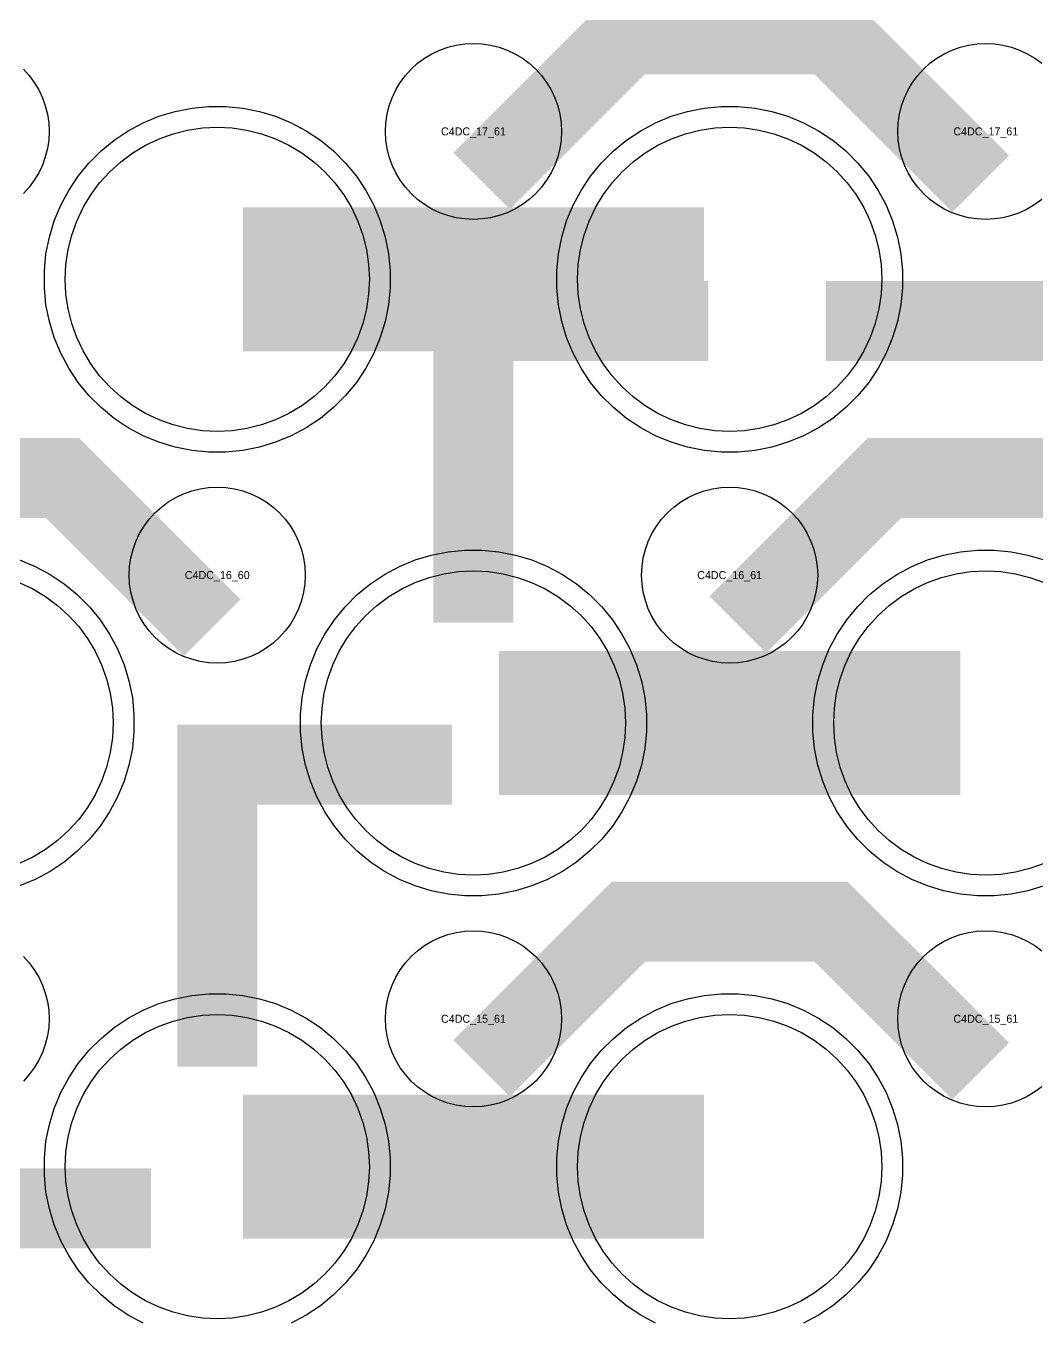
# Model space of a CAD drawing. Extents: x -11880 to 11880, y -14992 to 14992.
# Drawn here: x 7380.3 to 7696, y -12809.6 to -12404.9 of the extents above; entities that cross this region are included whole.
import ezdxf
from ezdxf.enums import TextEntityAlignment as Align

# ---------------------------------------------------------------- set-up
doc = ezdxf.new("R2010")
doc.units = 0
doc.header["$MEASUREMENT"] = 0
for name, color, linetype in [('GDS_775_DT_237', 138, 'CONTINUOUS'), ('RDL1_FS', 34, 'CONTINUOUS'), ('RDL_BS', 160, 'CONTINUOUS')]:
    doc.layers.add(name, color=color, linetype=linetype)

msp = doc.modelspace()

# ---------------------------------------------------------------- linework, layer by layer
at = {"layer": 'RDL1_FS', "color": 241, "true_color": 0xf7abae}
for points in [[(7440, -12531.484), (7435.343, -12531.255), (7430.732, -12530.571), (7426.209, -12529.439), (7421.819, -12527.867), (7417.605, -12525.875), (7413.605, -12523.477), (7409.86, -12520.699), (7406.406, -12517.569), (7403.276, -12514.115), (7400.498, -12510.37), (7398.1, -12506.37), (7396.108, -12502.156), (7394.536, -12497.766), (7393.404, -12493.243), (7392.72, -12488.632), (7392.491, -12483.975), (7392.72, -12479.318), (7393.404, -12474.707), (7394.536, -12470.184), (7396.108, -12465.794), (7398.1, -12461.58), (7400.498, -12457.58), (7403.276, -12453.835), (7406.406, -12450.381), (7409.86, -12447.251), (7413.605, -12444.473), (7417.605, -12442.075), (7421.819, -12440.083), (7426.209, -12438.511), (7430.732, -12437.379), (7435.343, -12436.695), (7440, -12436.466), (7444.657, -12436.695), (7449.268, -12437.379), (7453.791, -12438.511), (7458.181, -12440.083), (7462.395, -12442.075), (7466.395, -12444.473), (7470.14, -12447.251), (7473.594, -12450.381), (7476.724, -12453.835), (7479.502, -12457.58), (7481.9, -12461.58), (7483.892, -12465.794), (7485.464, -12470.184), (7486.596, -12474.707), (7487.28, -12479.318), (7487.509, -12483.975), (7487.28, -12488.632), (7486.596, -12493.243), (7485.464, -12497.766), (7483.892, -12502.156), (7481.9, -12506.37), (7479.502, -12510.37), (7476.724, -12514.115), (7473.594, -12517.569), (7470.14, -12520.699), (7466.395, -12523.477), (7462.395, -12525.875), (7458.181, -12527.867), (7453.791, -12529.439), (7449.268, -12530.571), (7444.657, -12531.255)], [(7600, -12531.484), (7595.343, -12531.255), (7590.732, -12530.571), (7586.209, -12529.439), (7581.819, -12527.867), (7577.605, -12525.875), (7573.605, -12523.477), (7569.86, -12520.699), (7566.406, -12517.569), (7563.276, -12514.115), (7560.498, -12510.37), (7558.1, -12506.37), (7556.108, -12502.156), (7554.536, -12497.766), (7553.404, -12493.243), (7552.72, -12488.632), (7552.491, -12483.975), (7552.72, -12479.318), (7553.404, -12474.707), (7554.536, -12470.184), (7556.108, -12465.794), (7558.1, -12461.58), (7560.498, -12457.58), (7563.276, -12453.835), (7566.406, -12450.381), (7569.86, -12447.251), (7573.605, -12444.473), (7577.605, -12442.075), (7581.819, -12440.083), (7586.209, -12438.511), (7590.732, -12437.379), (7595.343, -12436.695), (7600, -12436.466), (7604.657, -12436.695), (7609.268, -12437.379), (7613.791, -12438.511), (7618.181, -12440.083), (7622.395, -12442.075), (7626.395, -12444.473), (7630.14, -12447.251), (7633.594, -12450.381), (7636.724, -12453.835), (7639.502, -12457.58), (7641.9, -12461.58), (7643.892, -12465.794), (7645.464, -12470.184), (7646.596, -12474.707), (7647.28, -12479.318), (7647.509, -12483.975), (7647.28, -12488.632), (7646.596, -12493.243), (7645.464, -12497.766), (7643.892, -12502.156), (7641.9, -12506.37), (7639.502, -12510.37), (7636.724, -12514.115), (7633.594, -12517.569), (7630.14, -12520.699), (7626.395, -12523.477), (7622.395, -12525.875), (7618.181, -12527.867), (7613.791, -12529.439), (7609.268, -12530.571), (7604.657, -12531.255)], [(7520, -12670.049), (7515.343, -12669.82), (7510.732, -12669.136), (7506.209, -12668.004), (7501.819, -12666.432), (7497.605, -12664.44), (7493.605, -12662.042), (7489.86, -12659.264), (7486.406, -12656.134), (7483.276, -12652.68), (7480.498, -12648.935), (7478.1, -12644.935), (7476.108, -12640.721), (7474.536, -12636.331), (7473.404, -12631.808), (7472.72, -12627.197), (7472.491, -12622.54), (7472.72, -12617.883), (7473.404, -12613.272), (7474.536, -12608.749), (7476.108, -12604.359), (7478.1, -12600.145), (7480.498, -12596.145), (7483.276, -12592.4), (7486.406, -12588.946), (7489.86, -12585.816), (7493.605, -12583.038), (7497.605, -12580.64), (7501.819, -12578.648), (7506.209, -12577.076), (7510.732, -12575.944), (7515.343, -12575.26), (7520, -12575.031), (7524.657, -12575.26), (7529.268, -12575.944), (7533.791, -12577.076), (7538.181, -12578.648), (7542.395, -12580.64), (7546.395, -12583.038), (7550.14, -12585.816), (7553.594, -12588.946), (7556.724, -12592.4), (7559.502, -12596.145), (7561.9, -12600.145), (7563.892, -12604.359), (7565.464, -12608.749), (7566.596, -12613.272), (7567.28, -12617.883), (7567.509, -12622.54), (7567.28, -12627.197), (7566.596, -12631.808), (7565.464, -12636.331), (7563.892, -12640.721), (7561.9, -12644.935), (7559.502, -12648.935), (7556.724, -12652.68), (7553.594, -12656.134), (7550.14, -12659.264), (7546.395, -12662.042), (7542.395, -12664.44), (7538.181, -12666.432), (7533.791, -12668.004), (7529.268, -12669.136), (7524.657, -12669.82)], [(7440, -12808.614), (7435.343, -12808.385), (7430.732, -12807.701), (7426.209, -12806.569), (7421.819, -12804.997), (7417.605, -12803.005), (7413.605, -12800.607), (7409.86, -12797.829), (7406.406, -12794.699), (7403.276, -12791.245), (7400.498, -12787.5), (7398.1, -12783.5), (7396.108, -12779.286), (7394.536, -12774.896), (7393.404, -12770.373), (7392.72, -12765.762), (7392.491, -12761.105), (7392.72, -12756.448), (7393.404, -12751.837), (7394.536, -12747.314), (7396.108, -12742.924), (7398.1, -12738.71), (7400.498, -12734.71), (7403.276, -12730.965), (7406.406, -12727.511), (7409.86, -12724.381), (7413.605, -12721.603), (7417.605, -12719.205), (7421.819, -12717.213), (7426.209, -12715.641), (7430.732, -12714.509), (7435.343, -12713.825), (7440, -12713.596), (7444.657, -12713.825), (7449.268, -12714.509), (7453.791, -12715.641), (7458.181, -12717.213), (7462.395, -12719.205), (7466.395, -12721.603), (7470.14, -12724.381), (7473.594, -12727.511), (7476.724, -12730.965), (7479.502, -12734.71), (7481.9, -12738.71), (7483.892, -12742.924), (7485.464, -12747.314), (7486.596, -12751.837), (7487.28, -12756.448), (7487.509, -12761.105), (7487.28, -12765.762), (7486.596, -12770.373), (7485.464, -12774.896), (7483.892, -12779.286), (7481.9, -12783.5), (7479.502, -12787.5), (7476.724, -12791.245), (7473.594, -12794.699), (7470.14, -12797.829), (7466.395, -12800.607), (7462.395, -12803.005), (7458.181, -12804.997), (7453.791, -12806.569), (7449.268, -12807.701), (7444.657, -12808.385)], [(7600, -12808.614), (7595.343, -12808.385), (7590.732, -12807.701), (7586.209, -12806.569), (7581.819, -12804.997), (7577.605, -12803.005), (7573.605, -12800.607), (7569.86, -12797.829), (7566.406, -12794.699), (7563.276, -12791.245), (7560.498, -12787.5), (7558.1, -12783.5), (7556.108, -12779.286), (7554.536, -12774.896), (7553.404, -12770.373), (7552.72, -12765.762), (7552.491, -12761.105), (7552.72, -12756.448), (7553.404, -12751.837), (7554.536, -12747.314), (7556.108, -12742.924), (7558.1, -12738.71), (7560.498, -12734.71), (7563.276, -12730.965), (7566.406, -12727.511), (7569.86, -12724.381), (7573.605, -12721.603), (7577.605, -12719.205), (7581.819, -12717.213), (7586.209, -12715.641), (7590.732, -12714.509), (7595.343, -12713.825), (7600, -12713.596), (7604.657, -12713.825), (7609.268, -12714.509), (7613.791, -12715.641), (7618.181, -12717.213), (7622.395, -12719.205), (7626.395, -12721.603), (7630.14, -12724.381), (7633.594, -12727.511), (7636.724, -12730.965), (7639.502, -12734.71), (7641.9, -12738.71), (7643.892, -12742.924), (7645.464, -12747.314), (7646.596, -12751.837), (7647.28, -12756.448), (7647.509, -12761.105), (7647.28, -12765.762), (7646.596, -12770.373), (7645.464, -12774.896), (7643.892, -12779.286), (7641.9, -12783.5), (7639.502, -12787.5), (7636.724, -12791.245), (7633.594, -12794.699), (7630.14, -12797.829), (7626.395, -12800.607), (7622.395, -12803.005), (7618.181, -12804.997), (7613.791, -12806.569), (7609.268, -12807.701), (7604.657, -12808.385)]]:
    msp.add_lwpolyline(points, close=True, dxfattribs=at)
for points in [[(7448.002, -12483.975, 45, 45, 0), (7520.002, -12483.975, 45, 45, 0)], [(7520.002, -12483.975, 45, 45, 0), (7592.002, -12483.975, 45, 45, 0)], [(7528.002, -12622.54, 45, 45, 0), (7600.002, -12622.54, 45, 45, 0)], [(7600.002, -12622.54, 45, 45, 0), (7672.002, -12622.54, 45, 45, 0)], [(7448.002, -12761.105, 45, 45, 0), (7520.002, -12761.105, 45, 45, 0)], [(7520.002, -12761.105, 45, 45, 0), (7592.002, -12761.105, 45, 45, 0)]]:
    msp.add_lwpolyline(points, format="xyseb", dxfattribs=at)
for points in [[(7698.181, -12666.432), (7693.791, -12668.004), (7689.268, -12669.136), (7684.657, -12669.82), (7680, -12670.049), (7675.343, -12669.82), (7670.732, -12669.136), (7666.209, -12668.004), (7661.819, -12666.432), (7657.605, -12664.44), (7653.605, -12662.042), (7649.86, -12659.264), (7646.406, -12656.134), (7643.276, -12652.68), (7640.498, -12648.935), (7638.1, -12644.935), (7636.108, -12640.721), (7634.536, -12636.331), (7633.404, -12631.808), (7632.72, -12627.197), (7632.491, -12622.54), (7632.72, -12617.883), (7633.404, -12613.272), (7634.536, -12608.749), (7636.108, -12604.359), (7638.1, -12600.145), (7640.498, -12596.145), (7643.276, -12592.4), (7646.406, -12588.946), (7649.86, -12585.816), (7653.605, -12583.038), (7657.605, -12580.64), (7661.819, -12578.648), (7666.209, -12577.076), (7670.732, -12575.944), (7675.343, -12575.26), (7680, -12575.031), (7684.657, -12575.26), (7689.268, -12575.944), (7693.791, -12577.076), (7698.181, -12578.648)], [(7378.181, -12578.648), (7382.395, -12580.64), (7386.395, -12583.038), (7390.14, -12585.816), (7393.594, -12588.946), (7396.724, -12592.4), (7399.502, -12596.145), (7401.9, -12600.145), (7403.892, -12604.359), (7405.464, -12608.749), (7406.596, -12613.272), (7407.28, -12617.883), (7407.509, -12622.54), (7407.28, -12627.197), (7406.596, -12631.808), (7405.464, -12636.331), (7403.892, -12640.721), (7401.9, -12644.935), (7399.502, -12648.935), (7396.724, -12652.68), (7393.594, -12656.134), (7390.14, -12659.264), (7386.395, -12662.042), (7382.395, -12664.44), (7378.181, -12666.432)]]:
    msp.add_lwpolyline(points, dxfattribs=at)
at = {"layer": 'RDL_BS'}
for points in [[(7522.562, -12453.289, 25, 25, 0), (7568.377, -12407.474, 25, 25, 0), (7601.93, -12407.474, 25, 25, 0)], [(7678.401, -12454.188, 25, 25, 0), (7631.687, -12407.474, 25, 25, 0), (7601.929, -12407.474, 25, 25, 0)], [(7520, -12514.957, 25, 25, 0), (7520, -12560.577, 25, 25, 0)], [(7438.401, -12592.753, 25, 25, 0), (7391.687, -12546.039, 25, 25, 0), (7361.929, -12546.039, 25, 25, 0)], [(7602.562, -12591.854, 25, 25, 0), (7648.377, -12546.039, 25, 25, 0), (7681.93, -12546.039, 25, 25, 0)], [(7758.401, -12592.753, 25, 25, 0), (7711.687, -12546.039, 25, 25, 0), (7681.929, -12546.039, 25, 25, 0)], [(7522.562, -12730.419, 25, 25, 0), (7568.377, -12684.604, 25, 25, 0), (7601.93, -12684.604, 25, 25, 0)], [(7678.401, -12731.318, 25, 25, 0), (7631.687, -12684.604, 25, 25, 0), (7601.929, -12684.604, 25, 25, 0)]]:
    msp.add_lwpolyline(points, format="xyseb", dxfattribs=at)
for points in [[(7520, -12465.281), (7517.307, -12465.149), (7514.635, -12464.753), (7512.016, -12464.096), (7509.481, -12463.189), (7507.044, -12462.037), (7504.72, -12460.644), (7502.557, -12459.041), (7500.558, -12457.229), (7498.746, -12455.23), (7497.143, -12453.067), (7495.75, -12450.743), (7494.598, -12448.306), (7493.691, -12445.771), (7493.034, -12443.152), (7492.638, -12440.48), (7492.506, -12437.787), (7492.638, -12435.094), (7493.034, -12432.422), (7493.691, -12429.803), (7494.598, -12427.268), (7495.75, -12424.831), (7497.143, -12422.507), (7498.746, -12420.344), (7500.558, -12418.345), (7502.557, -12416.533), (7504.72, -12414.93), (7507.044, -12413.537), (7509.481, -12412.385), (7512.016, -12411.478), (7514.635, -12410.821), (7517.307, -12410.425), (7520, -12410.293), (7522.693, -12410.425), (7525.365, -12410.821), (7527.984, -12411.478), (7530.519, -12412.385), (7532.956, -12413.537), (7535.28, -12414.93), (7537.443, -12416.533), (7539.442, -12418.345), (7541.254, -12420.344), (7542.857, -12422.507), (7544.25, -12424.831), (7545.402, -12427.268), (7546.309, -12429.803), (7546.966, -12432.422), (7547.362, -12435.094), (7547.494, -12437.787), (7547.362, -12440.48), (7546.966, -12443.152), (7546.309, -12445.771), (7545.402, -12448.306), (7544.25, -12450.743), (7542.857, -12453.067), (7541.254, -12455.23), (7539.442, -12457.229), (7537.443, -12459.041), (7535.28, -12460.644), (7532.956, -12462.037), (7530.519, -12463.189), (7527.984, -12464.096), (7525.365, -12464.753), (7522.693, -12465.149)], [(7440, -12603.846), (7437.307, -12603.714), (7434.635, -12603.318), (7432.016, -12602.661), (7429.481, -12601.754), (7427.044, -12600.602), (7424.72, -12599.209), (7422.557, -12597.606), (7420.558, -12595.794), (7418.746, -12593.795), (7417.143, -12591.632), (7415.75, -12589.308), (7414.598, -12586.871), (7413.691, -12584.336), (7413.034, -12581.717), (7412.638, -12579.045), (7412.506, -12576.352), (7412.638, -12573.659), (7413.034, -12570.987), (7413.691, -12568.368), (7414.598, -12565.833), (7415.75, -12563.396), (7417.143, -12561.072), (7418.746, -12558.909), (7420.558, -12556.91), (7422.557, -12555.098), (7424.72, -12553.495), (7427.044, -12552.102), (7429.481, -12550.95), (7432.016, -12550.043), (7434.635, -12549.386), (7437.307, -12548.99), (7440, -12548.858), (7442.693, -12548.99), (7445.365, -12549.386), (7447.984, -12550.043), (7450.519, -12550.95), (7452.956, -12552.102), (7455.28, -12553.495), (7457.443, -12555.098), (7459.442, -12556.91), (7461.254, -12558.909), (7462.857, -12561.072), (7464.25, -12563.396), (7465.402, -12565.833), (7466.309, -12568.368), (7466.966, -12570.987), (7467.362, -12573.659), (7467.494, -12576.352), (7467.362, -12579.045), (7466.966, -12581.717), (7466.309, -12584.336), (7465.402, -12586.871), (7464.25, -12589.308), (7462.857, -12591.632), (7461.254, -12593.795), (7459.442, -12595.794), (7457.443, -12597.606), (7455.28, -12599.209), (7452.956, -12600.602), (7450.519, -12601.754), (7447.984, -12602.661), (7445.365, -12603.318), (7442.693, -12603.714)], [(7600, -12603.846), (7597.307, -12603.714), (7594.635, -12603.318), (7592.016, -12602.661), (7589.481, -12601.754), (7587.044, -12600.602), (7584.72, -12599.209), (7582.557, -12597.606), (7580.558, -12595.794), (7578.746, -12593.795), (7577.143, -12591.632), (7575.75, -12589.308), (7574.598, -12586.871), (7573.691, -12584.336), (7573.034, -12581.717), (7572.638, -12579.045), (7572.506, -12576.352), (7572.638, -12573.659), (7573.034, -12570.987), (7573.691, -12568.368), (7574.598, -12565.833), (7575.75, -12563.396), (7577.143, -12561.072), (7578.746, -12558.909), (7580.558, -12556.91), (7582.557, -12555.098), (7584.72, -12553.495), (7587.044, -12552.102), (7589.481, -12550.95), (7592.016, -12550.043), (7594.635, -12549.386), (7597.307, -12548.99), (7600, -12548.858), (7602.693, -12548.99), (7605.365, -12549.386), (7607.984, -12550.043), (7610.519, -12550.95), (7612.956, -12552.102), (7615.28, -12553.495), (7617.443, -12555.098), (7619.442, -12556.91), (7621.254, -12558.909), (7622.857, -12561.072), (7624.25, -12563.396), (7625.402, -12565.833), (7626.309, -12568.368), (7626.966, -12570.987), (7627.362, -12573.659), (7627.494, -12576.352), (7627.362, -12579.045), (7626.966, -12581.717), (7626.309, -12584.336), (7625.402, -12586.871), (7624.25, -12589.308), (7622.857, -12591.632), (7621.254, -12593.795), (7619.442, -12595.794), (7617.443, -12597.606), (7615.28, -12599.209), (7612.956, -12600.602), (7610.519, -12601.754), (7607.984, -12602.661), (7605.365, -12603.318), (7602.693, -12603.714)], [(7520, -12742.411), (7517.307, -12742.279), (7514.635, -12741.883), (7512.016, -12741.226), (7509.481, -12740.319), (7507.044, -12739.167), (7504.72, -12737.774), (7502.557, -12736.171), (7500.558, -12734.359), (7498.746, -12732.36), (7497.143, -12730.197), (7495.75, -12727.873), (7494.598, -12725.436), (7493.691, -12722.901), (7493.034, -12720.282), (7492.638, -12717.61), (7492.506, -12714.917), (7492.638, -12712.224), (7493.034, -12709.552), (7493.691, -12706.933), (7494.598, -12704.398), (7495.75, -12701.961), (7497.143, -12699.637), (7498.746, -12697.474), (7500.558, -12695.475), (7502.557, -12693.663), (7504.72, -12692.06), (7507.044, -12690.667), (7509.481, -12689.515), (7512.016, -12688.608), (7514.635, -12687.951), (7517.307, -12687.555), (7520, -12687.423), (7522.693, -12687.555), (7525.365, -12687.951), (7527.984, -12688.608), (7530.519, -12689.515), (7532.956, -12690.667), (7535.28, -12692.06), (7537.443, -12693.663), (7539.442, -12695.475), (7541.254, -12697.474), (7542.857, -12699.637), (7544.25, -12701.961), (7545.402, -12704.398), (7546.309, -12706.933), (7546.966, -12709.552), (7547.362, -12712.224), (7547.494, -12714.917), (7547.362, -12717.61), (7546.966, -12720.282), (7546.309, -12722.901), (7545.402, -12725.436), (7544.25, -12727.873), (7542.857, -12730.197), (7541.254, -12732.36), (7539.442, -12734.359), (7537.443, -12736.171), (7535.28, -12737.774), (7532.956, -12739.167), (7530.519, -12740.319), (7527.984, -12741.226), (7525.365, -12741.883), (7522.693, -12742.279)]]:
    msp.add_lwpolyline(points, close=True, dxfattribs=at)
for points in [[(7697.443, -12459.041), (7695.28, -12460.644), (7692.956, -12462.037), (7690.519, -12463.189), (7687.984, -12464.096), (7685.365, -12464.753), (7682.693, -12465.149), (7680, -12465.281), (7677.307, -12465.149), (7674.635, -12464.753), (7672.016, -12464.096), (7669.481, -12463.189), (7667.044, -12462.037), (7664.72, -12460.644), (7662.557, -12459.041), (7660.558, -12457.229), (7658.746, -12455.23), (7657.143, -12453.067), (7655.75, -12450.743), (7654.598, -12448.306), (7653.691, -12445.771), (7653.034, -12443.152), (7652.638, -12440.48), (7652.506, -12437.787), (7652.638, -12435.094), (7653.034, -12432.422), (7653.691, -12429.803), (7654.598, -12427.268), (7655.75, -12424.831), (7657.143, -12422.507), (7658.746, -12420.344), (7660.558, -12418.345), (7662.557, -12416.533), (7664.72, -12414.93), (7667.044, -12413.537), (7669.481, -12412.385), (7672.016, -12411.478), (7674.635, -12410.821), (7677.307, -12410.425), (7680, -12410.293), (7682.693, -12410.425), (7685.365, -12410.821), (7687.984, -12411.478), (7690.519, -12412.385), (7692.956, -12413.537), (7695.28, -12414.93), (7697.443, -12416.533)], [(7379.442, -12418.345), (7381.254, -12420.344), (7382.857, -12422.507), (7384.25, -12424.831), (7385.402, -12427.268), (7386.309, -12429.803), (7386.966, -12432.422), (7387.362, -12435.094), (7387.494, -12437.787), (7387.362, -12440.48), (7386.966, -12443.152), (7386.309, -12445.771), (7385.402, -12448.306), (7384.25, -12450.743), (7382.857, -12453.067), (7381.254, -12455.23), (7379.442, -12457.229)], [(7697.443, -12736.171), (7695.28, -12737.774), (7692.956, -12739.167), (7690.519, -12740.319), (7687.984, -12741.226), (7685.365, -12741.883), (7682.693, -12742.279), (7680, -12742.411), (7677.307, -12742.279), (7674.635, -12741.883), (7672.016, -12741.226), (7669.481, -12740.319), (7667.044, -12739.167), (7664.72, -12737.774), (7662.557, -12736.171), (7660.558, -12734.359), (7658.746, -12732.36), (7657.143, -12730.197), (7655.75, -12727.873), (7654.598, -12725.436), (7653.691, -12722.901), (7653.034, -12720.282), (7652.638, -12717.61), (7652.506, -12714.917), (7652.638, -12712.224), (7653.034, -12709.552), (7653.691, -12706.933), (7654.598, -12704.398), (7655.75, -12701.961), (7657.143, -12699.637), (7658.746, -12697.474), (7660.558, -12695.475), (7662.557, -12693.663), (7664.72, -12692.06), (7667.044, -12690.667), (7669.481, -12689.515), (7672.016, -12688.608), (7674.635, -12687.951), (7677.307, -12687.555), (7680, -12687.423), (7682.693, -12687.555), (7685.365, -12687.951), (7687.984, -12688.608), (7690.519, -12689.515), (7692.956, -12690.667), (7695.28, -12692.06), (7697.443, -12693.663)], [(7379.442, -12695.475), (7381.254, -12697.474), (7382.857, -12699.637), (7384.25, -12701.961), (7385.402, -12704.398), (7386.309, -12706.933), (7386.966, -12709.552), (7387.362, -12712.224), (7387.494, -12714.917), (7387.362, -12717.61), (7386.966, -12720.282), (7386.309, -12722.901), (7385.402, -12725.436), (7384.25, -12727.873), (7382.857, -12730.197), (7381.254, -12732.36), (7379.442, -12734.359)]]:
    msp.add_lwpolyline(points, dxfattribs=at)
at = {"layer": 'RDL_BS', "color": 241, "true_color": 0xf7abae}
for points in [[(7437.356, -12537.975), (7432.062, -12537.458), (7426.835, -12536.412), (7421.795, -12534.881), (7416.885, -12532.85), (7412.223, -12530.358), (7407.809, -12527.411), (7403.708, -12524.049), (7399.926, -12520.267), (7396.564, -12516.166), (7393.617, -12511.752), (7391.125, -12507.09), (7389.094, -12502.18), (7387.563, -12497.14), (7386.517, -12491.913), (7386, -12486.619), (7386, -12481.331), (7386.517, -12476.037), (7387.563, -12470.81), (7389.094, -12465.77), (7391.125, -12460.86), (7393.617, -12456.198), (7396.564, -12451.784), (7399.926, -12447.683), (7403.708, -12443.901), (7407.809, -12440.539), (7412.223, -12437.592), (7416.885, -12435.1), (7421.795, -12433.069), (7426.835, -12431.538), (7432.062, -12430.492), (7437.356, -12429.975), (7442.644, -12429.975), (7447.938, -12430.492), (7453.165, -12431.538), (7458.205, -12433.069), (7463.115, -12435.1), (7467.777, -12437.592), (7472.191, -12440.539), (7476.292, -12443.901), (7480.074, -12447.683), (7483.436, -12451.784), (7486.383, -12456.198), (7488.875, -12460.86), (7490.906, -12465.77), (7492.437, -12470.81), (7493.483, -12476.037), (7494, -12481.331), (7494, -12486.619), (7493.483, -12491.913), (7492.437, -12497.14), (7490.906, -12502.18), (7488.875, -12507.09), (7486.383, -12511.752), (7483.436, -12516.166), (7480.074, -12520.267), (7476.292, -12524.049), (7472.191, -12527.411), (7467.777, -12530.358), (7463.115, -12532.85), (7458.205, -12534.881), (7453.165, -12536.412), (7447.938, -12537.458), (7442.644, -12537.975)], [(7597.356, -12537.975), (7592.062, -12537.458), (7586.835, -12536.412), (7581.795, -12534.881), (7576.885, -12532.85), (7572.223, -12530.358), (7567.809, -12527.411), (7563.708, -12524.049), (7559.926, -12520.267), (7556.564, -12516.166), (7553.617, -12511.752), (7551.125, -12507.09), (7549.094, -12502.18), (7547.563, -12497.14), (7546.517, -12491.913), (7546, -12486.619), (7546, -12481.331), (7546.517, -12476.037), (7547.563, -12470.81), (7549.094, -12465.77), (7551.125, -12460.86), (7553.617, -12456.198), (7556.564, -12451.784), (7559.926, -12447.683), (7563.708, -12443.901), (7567.809, -12440.539), (7572.223, -12437.592), (7576.885, -12435.1), (7581.795, -12433.069), (7586.835, -12431.538), (7592.062, -12430.492), (7597.356, -12429.975), (7602.644, -12429.975), (7607.938, -12430.492), (7613.165, -12431.538), (7618.205, -12433.069), (7623.115, -12435.1), (7627.777, -12437.592), (7632.191, -12440.539), (7636.292, -12443.901), (7640.074, -12447.683), (7643.436, -12451.784), (7646.383, -12456.198), (7648.875, -12460.86), (7650.906, -12465.77), (7652.437, -12470.81), (7653.483, -12476.037), (7654, -12481.331), (7654, -12486.619), (7653.483, -12491.913), (7652.437, -12497.14), (7650.906, -12502.18), (7648.875, -12507.09), (7646.383, -12511.752), (7643.436, -12516.166), (7640.074, -12520.267), (7636.292, -12524.049), (7632.191, -12527.411), (7627.777, -12530.358), (7623.115, -12532.85), (7618.205, -12534.881), (7613.165, -12536.412), (7607.938, -12537.458), (7602.644, -12537.975)], [(7517.356, -12676.54), (7512.062, -12676.023), (7506.835, -12674.977), (7501.795, -12673.446), (7496.885, -12671.415), (7492.223, -12668.923), (7487.809, -12665.976), (7483.708, -12662.614), (7479.926, -12658.832), (7476.564, -12654.731), (7473.617, -12650.317), (7471.125, -12645.655), (7469.094, -12640.745), (7467.563, -12635.705), (7466.517, -12630.478), (7466, -12625.184), (7466, -12619.896), (7466.517, -12614.602), (7467.563, -12609.375), (7469.094, -12604.335), (7471.125, -12599.425), (7473.617, -12594.763), (7476.564, -12590.349), (7479.926, -12586.248), (7483.708, -12582.466), (7487.809, -12579.104), (7492.223, -12576.157), (7496.885, -12573.665), (7501.795, -12571.634), (7506.835, -12570.103), (7512.062, -12569.057), (7517.356, -12568.54), (7522.644, -12568.54), (7527.938, -12569.057), (7533.165, -12570.103), (7538.205, -12571.634), (7543.115, -12573.665), (7547.777, -12576.157), (7552.191, -12579.104), (7556.292, -12582.466), (7560.074, -12586.248), (7563.436, -12590.349), (7566.383, -12594.763), (7568.875, -12599.425), (7570.906, -12604.335), (7572.437, -12609.375), (7573.483, -12614.602), (7574, -12619.896), (7574, -12625.184), (7573.483, -12630.478), (7572.437, -12635.705), (7570.906, -12640.745), (7568.875, -12645.655), (7566.383, -12650.317), (7563.436, -12654.731), (7560.074, -12658.832), (7556.292, -12662.614), (7552.191, -12665.976), (7547.777, -12668.923), (7543.115, -12671.415), (7538.205, -12673.446), (7533.165, -12674.977), (7527.938, -12676.023), (7522.644, -12676.54)]]:
    msp.add_lwpolyline(points, close=True, dxfattribs=at)
for points in [[(7520, -12591.265, 25, 25, 0), (7520, -12484.488, 25, 25, 0)], [(7507.5, -12496.988, 25, 25, 0), (7593.333, -12496.988, 25, 25, 0)], [(7547.056, -12496.988, 25, 25, 0), (7588.26, -12496.988, 25, 25, 0)], [(7630.016, -12496.988, 25, 25, 0), (7739.281, -12496.988, 25, 25, 0)], [(7440, -12729.83, 25, 25, 0), (7440, -12623.053, 25, 25, 0)], [(7427.5, -12635.553, 25, 25, 0), (7513.333, -12635.553, 25, 25, 0)], [(7467.056, -12635.553, 25, 25, 0), (7508.26, -12635.553, 25, 25, 0)], [(7440, -12653.522, 25, 25, 0), (7440, -12699.142, 25, 25, 0)], [(7310.016, -12774.118, 25, 25, 0), (7419.281, -12774.118, 25, 25, 0)]]:
    msp.add_lwpolyline(points, format="xyseb", dxfattribs=at)
for points in [[(7698.205, -12673.446), (7693.165, -12674.977), (7687.938, -12676.023), (7682.644, -12676.54), (7677.356, -12676.54), (7672.062, -12676.023), (7666.835, -12674.977), (7661.795, -12673.446), (7656.885, -12671.415), (7652.223, -12668.923), (7647.809, -12665.976), (7643.708, -12662.614), (7639.926, -12658.832), (7636.564, -12654.731), (7633.617, -12650.317), (7631.125, -12645.655), (7629.094, -12640.745), (7627.563, -12635.705), (7626.517, -12630.478), (7626, -12625.184), (7626, -12619.896), (7626.517, -12614.602), (7627.563, -12609.375), (7629.094, -12604.335), (7631.125, -12599.425), (7633.617, -12594.763), (7636.564, -12590.349), (7639.926, -12586.248), (7643.708, -12582.466), (7647.809, -12579.104), (7652.223, -12576.157), (7656.885, -12573.665), (7661.795, -12571.634), (7666.835, -12570.103), (7672.062, -12569.057), (7677.356, -12568.54), (7682.644, -12568.54), (7687.938, -12569.057), (7693.165, -12570.103), (7698.205, -12571.634)], [(7378.205, -12571.634), (7383.115, -12573.665), (7387.777, -12576.157), (7392.191, -12579.104), (7396.292, -12582.466), (7400.074, -12586.248), (7403.436, -12590.349), (7406.383, -12594.763), (7408.875, -12599.425), (7410.906, -12604.335), (7412.437, -12609.375), (7413.483, -12614.602), (7414, -12619.896), (7414, -12625.184), (7413.483, -12630.478), (7412.437, -12635.705), (7410.906, -12640.745), (7408.875, -12645.655), (7406.383, -12650.317), (7403.436, -12654.731), (7400.074, -12658.832), (7396.292, -12662.614), (7392.191, -12665.976), (7387.777, -12668.923), (7383.115, -12671.415), (7378.205, -12673.446)], [(7416.885, -12809.98), (7412.223, -12807.488), (7407.809, -12804.541), (7403.708, -12801.179), (7399.926, -12797.397), (7396.564, -12793.296), (7393.617, -12788.882), (7391.125, -12784.22), (7389.094, -12779.31), (7387.563, -12774.27), (7386.517, -12769.043), (7386, -12763.749), (7386, -12758.461), (7386.517, -12753.167), (7387.563, -12747.94), (7389.094, -12742.9), (7391.125, -12737.99), (7393.617, -12733.328), (7396.564, -12728.914), (7399.926, -12724.813), (7403.708, -12721.031), (7407.809, -12717.669), (7412.223, -12714.722), (7416.885, -12712.23), (7421.795, -12710.199), (7426.835, -12708.668), (7432.062, -12707.622), (7437.356, -12707.105), (7442.644, -12707.105), (7447.938, -12707.622), (7453.165, -12708.668), (7458.205, -12710.199), (7463.115, -12712.23), (7467.777, -12714.722), (7472.191, -12717.669), (7476.292, -12721.031), (7480.074, -12724.813), (7483.436, -12728.914), (7486.383, -12733.328), (7488.875, -12737.99), (7490.906, -12742.9), (7492.437, -12747.94), (7493.483, -12753.167), (7494, -12758.461), (7494, -12763.749), (7493.483, -12769.043), (7492.437, -12774.27), (7490.906, -12779.31), (7488.875, -12784.22), (7486.383, -12788.882), (7483.436, -12793.296), (7480.074, -12797.397), (7476.292, -12801.179), (7472.191, -12804.541), (7467.777, -12807.488), (7463.115, -12809.98)], [(7576.885, -12809.98), (7572.223, -12807.488), (7567.809, -12804.541), (7563.708, -12801.179), (7559.926, -12797.397), (7556.564, -12793.296), (7553.617, -12788.882), (7551.125, -12784.22), (7549.094, -12779.31), (7547.563, -12774.27), (7546.517, -12769.043), (7546, -12763.749), (7546, -12758.461), (7546.517, -12753.167), (7547.563, -12747.94), (7549.094, -12742.9), (7551.125, -12737.99), (7553.617, -12733.328), (7556.564, -12728.914), (7559.926, -12724.813), (7563.708, -12721.031), (7567.809, -12717.669), (7572.223, -12714.722), (7576.885, -12712.23), (7581.795, -12710.199), (7586.835, -12708.668), (7592.062, -12707.622), (7597.356, -12707.105), (7602.644, -12707.105), (7607.938, -12707.622), (7613.165, -12708.668), (7618.205, -12710.199), (7623.115, -12712.23), (7627.777, -12714.722), (7632.191, -12717.669), (7636.292, -12721.031), (7640.074, -12724.813), (7643.436, -12728.914), (7646.383, -12733.328), (7648.875, -12737.99), (7650.906, -12742.9), (7652.437, -12747.94), (7653.483, -12753.167), (7654, -12758.461), (7654, -12763.749), (7653.483, -12769.043), (7652.437, -12774.27), (7650.906, -12779.31), (7648.875, -12784.22), (7646.383, -12788.882), (7643.436, -12793.296), (7640.074, -12797.397), (7636.292, -12801.179), (7632.191, -12804.541), (7627.777, -12807.488), (7623.115, -12809.98)]]:
    msp.add_lwpolyline(points, dxfattribs=at)

# ---------------------------------------------------------------- texts
at = {"layer": 'GDS_775_DT_237'}
for s, p in [('C4DC_17_61', (7520, -12437.787)), ('C4DC_17_61', (7520, -12437.787)), ('C4DC_17_61', (7680, -12437.787)), ('C4DC_17_61', (7680, -12437.787)), ('C4DC_16_60', (7440, -12576.352)), ('C4DC_16_60', (7440, -12576.352)), ('C4DC_16_61', (7600, -12576.352)), ('C4DC_16_61', (7600, -12576.352)), ('C4DC_15_61', (7520, -12714.917)), ('C4DC_15_61', (7520, -12714.917)), ('C4DC_15_61', (7680, -12714.917)), ('C4DC_15_61', (7680, -12714.917))]:
    msp.add_text(s, height=2.5, dxfattribs=at).set_placement(p, align=Align.MIDDLE_CENTER)

doc.saveas('drawing.dxf')
